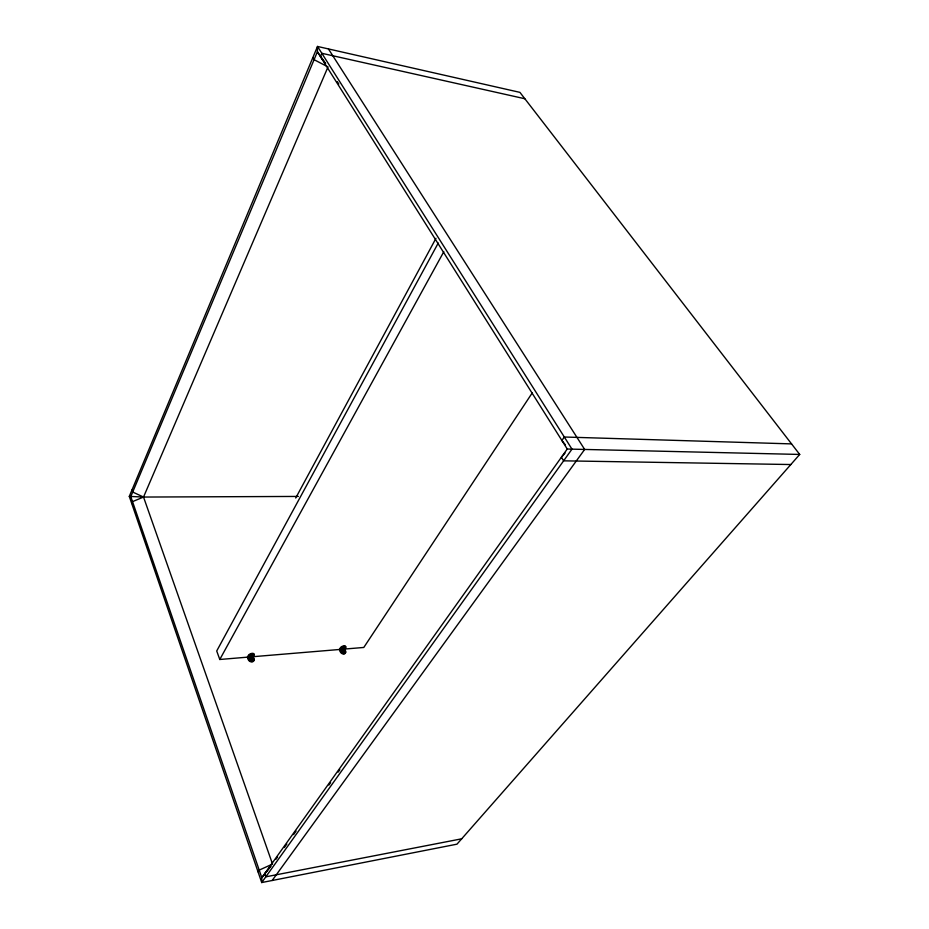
<?xml version="1.0" encoding="UTF-8"?>
<svg xmlns="http://www.w3.org/2000/svg" width="929" height="929" viewBox="0 0 929 929"><rect width="100%" height="100%" fill="white"/><g stroke="black" fill="none" stroke-linecap="round" stroke-linejoin="round"><path stroke-width="1.39" d="M252.758 655.549L252.781 655.979A1.533 0.755 -21.9 0 1 251.085 656.757A1.533 0.755 -21.9 0 1 250.156 656.199L250.307 655.421A1.533 0.755 -21.9 0 1 252.003 654.643A1.533 0.755 -21.9 0 1 252.932 655.2L252.665 655.665A1.533 0.755 -21.9 0 1 252.084 656.106M253.002 655.63L253.048 655.514A1.533 0.755 -21.9 0 0 252.119 654.957A1.533 0.755 -21.9 0 0 250.424 655.735L253.002 655.63L250.331 655.851M129.294 496.4L317.509 46.45L519.915 92.366L799.706 454.444L456.975 844.171L261.711 882.55L129.294 496.4L143.53 497.05L298.36 496.434M131.732 503.518L132.522 501.637L143.53 497.05L328.007 66.911L314.072 59.677L312.829 57.668M342.139 648.442L342.093 648.558A1.452 0.697 -24.2 0 0 342.871 649.092A1.452 0.697 -24.2 0 0 344.485 648.349L342.011 648.14L344.578 648.233M343.44 648.628A1.452 0.697 -24.2 0 0 344.357 648.059L344.647 647.618A1.452 0.697 -24.2 0 0 343.858 647.072A1.452 0.697 -24.2 0 0 342.255 647.815L344.775 647.908L341.965 648.256A1.452 0.697 -24.2 0 0 342.441 648.802M295.712 498.025L435.98 238.3M438.256 243.026L216.712 650.985L219.79 659.485L248.589 657.07M219.79 659.485L443.818 251.701M247.869 657.349L248.763 655.769A3.101 1.533 -21.9 0 1 252.386 653.97A3.101 1.533 -21.9 0 1 254.198 655.317L253.292 656.896L254.116 659.056A3.066 2.311 29.3 0 1 252.223 661.448A3.066 2.311 29.3 0 1 248.682 659.509L247.869 657.349L253.292 656.896M250.133 659.021L252.723 658.626A1.521 1.138 29.3 0 0 250.098 658.847L252.816 658.789M250.249 659.323L252.932 659.102L250.342 659.485A1.521 1.138 29.3 0 0 252.967 659.265L252.932 659.102M339.851 649.65L340.827 648.14A2.938 1.405 -24.2 0 1 344.276 646.421A2.938 1.405 -24.2 0 1 345.774 647.734L344.798 649.243L339.851 649.65L340.734 651.717A2.926 2.102 33.6 0 0 344.102 653.563A2.926 2.102 33.6 0 0 345.693 651.299L344.798 649.243M342.197 651.543L344.636 651.334L342.29 651.693A1.452 1.045 33.6 0 0 344.682 651.496L344.636 651.334M344.508 651.043L341.942 651.461L344.415 650.881A1.452 1.045 33.6 0 0 342.035 651.09L342.151 651.914A1.452 1.045 33.6 0 0 344.543 651.705L344.276 651.101A1.452 1.045 33.6 0 0 341.895 651.299M532.352 392.746L363.796 647.455L343.637 649.139M258.018 871.785L259.214 870.101L272.534 864.063L143.53 497.05L132.708 492.056L131.976 489.978M270.745 866.339L261.815 877.696L130.792 496.609L317.393 51.769L317.509 46.45L571.985 449.148L567.259 449.021L261.815 877.696L261.711 882.55L571.985 449.148L799.706 454.444M275.89 859.348L277.574 856.991M284.309 847.562L286.829 844.02M293.564 834.59L296.084 831.049M328.901 785.063L330.585 782.706M338.156 772.092L339.84 769.735M272.162 880.495L584.666 449.439L328.425 48.923M270.792 866.188L264.707 873.643L265.81 876.825L461.69 838.817M342.278 648.221L342.383 648.105A1.452 0.697 -24.2 0 1 343.985 647.362A1.452 0.697 -24.2 0 1 344.775 647.908M565.041 453.12L561.395 457.242L563.624 460.83L790.834 464.535M250.203 656.083L252.874 655.851M340.757 649.383L252.909 656.71L253.861 659.497M791.554 443.899L564.321 437.013L561.882 440.474L565.285 444.736M524.839 98.741L321.84 53.301L320.447 56.623L325.487 63.486M325.556 63.416L317.393 51.769L567.259 449.021M337.262 81.601L338.806 84.051M251.341 656.385A1.533 0.755 -21.9 0 1 250.04 655.886M253.919 660.089A3.066 2.311 29.3 0 1 251.631 661.912A3.066 2.311 29.3 0 1 248.426 659.962L247.369 657.175L248.531 655.154A3.101 1.533 -21.9 0 1 251.817 653.389A3.101 1.533 -21.9 0 1 254.047 654.295M340.571 647.559L339.317 649.499L340.455 652.146A2.926 2.102 33.6 0 0 343.823 653.993A2.926 2.102 33.6 0 0 345.414 651.728L344.264 649.081L345.518 647.141A2.938 1.405 -24.2 0 0 344.02 645.829A2.938 1.405 -24.2 0 0 340.571 647.559M252.758 659.172L252.595 658.847A1.521 1.138 29.3 0 0 249.971 659.079L250.215 659.718A1.521 1.138 29.3 0 0 252.839 659.497L252.758 659.172"/></g></svg>
